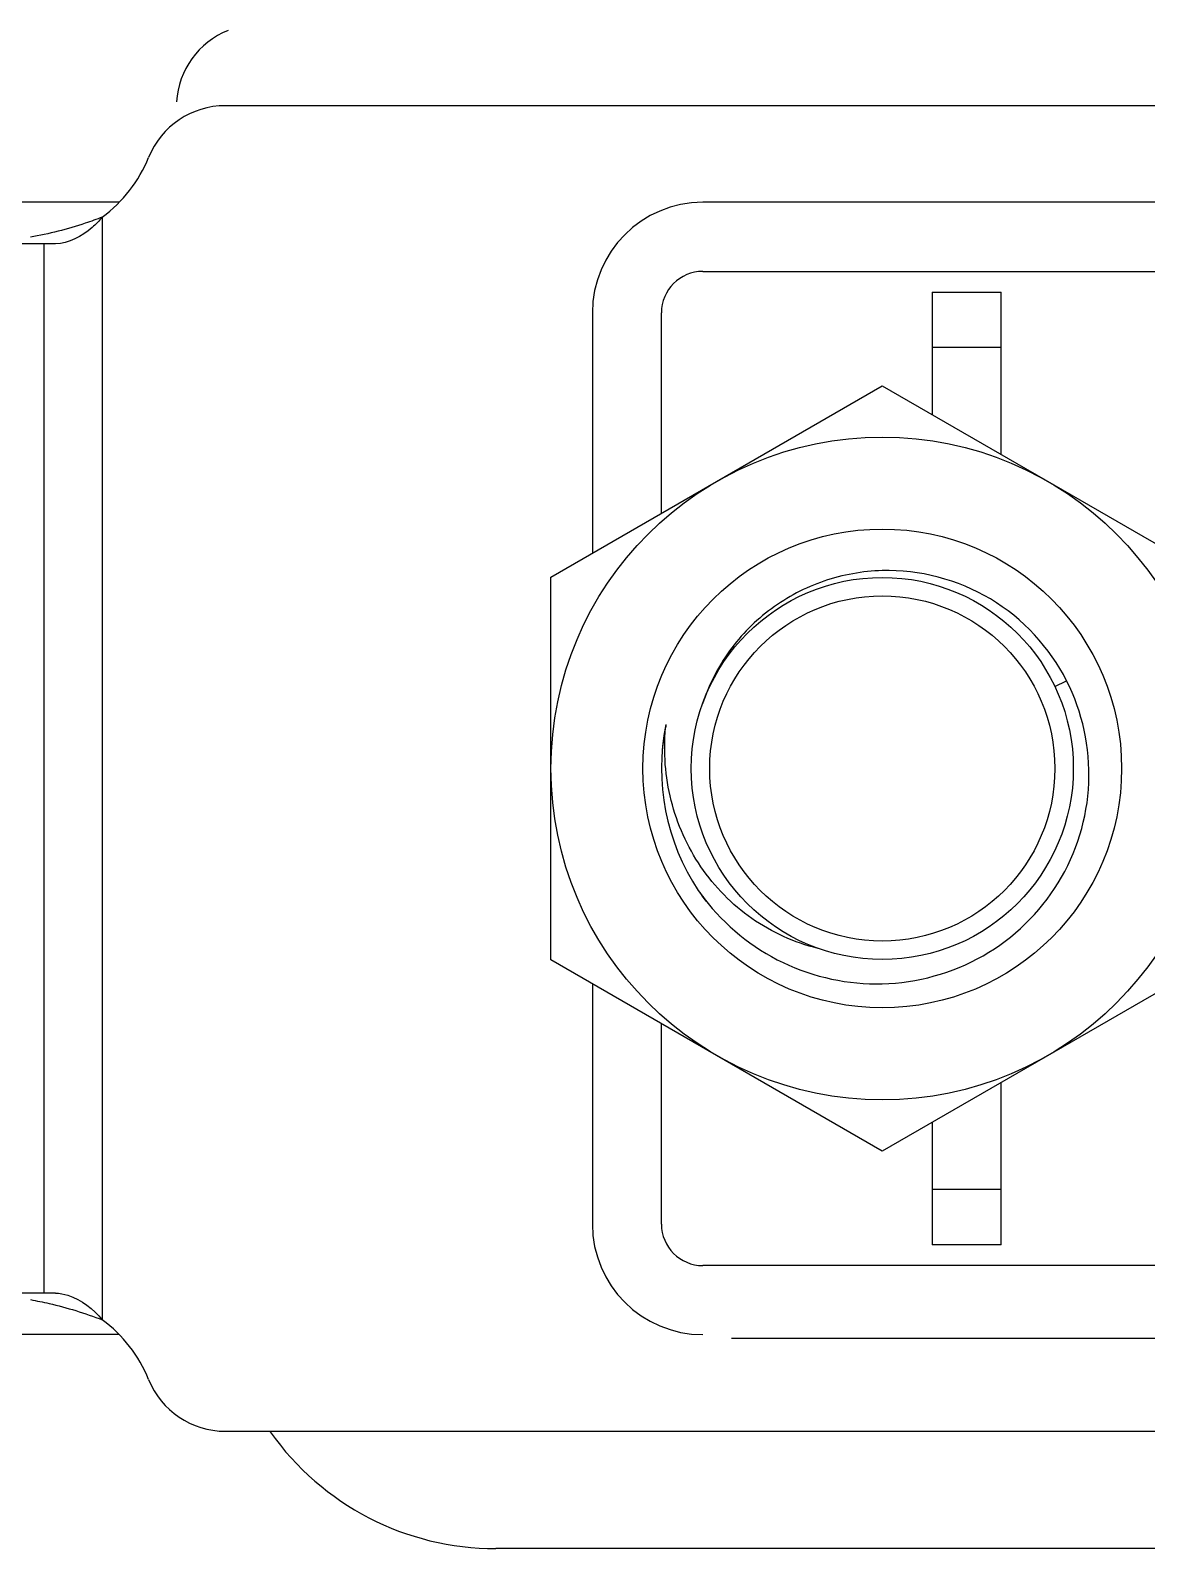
# Model space of a CAD drawing. Extents: x 27938 to 1507990, y 110129 to 923079.
# Drawn here: x 663706.9 to 664037.5, y 357961.8 to 358411.4 of the extents above; entities that cross this region are included whole.
import ezdxf

# ---------------------------------------------------------------- set-up
doc = ezdxf.new("R2010")
doc.units = 0
doc.header["$LTSCALE"] = 1000
doc.header["$MEASUREMENT"] = 0

msp = doc.modelspace()

# ---------------------------------------------------------------- linework, layer by layer
for p, q in [((664108.41, 358389.11), (663764.63, 358389.11)), ((663733.07, 358360.49), (663668.17, 358360.49)), ((665352.32, 358360.5), (663906.02, 358360.49)), ((663728.16, 358356.14), (663728.16, 358029.56)), ((663714.26, 358348.22), (663339.28, 358348.22)), ((663710.81, 358348.22), (663710.81, 358037.48)), ((663906.02, 358340.05), (664175.88, 358340.05)), ((663973.89, 358333.91), (663994.34, 358333.91)), ((663973.89, 358333.91), (663973.89, 358297.66)), ((663994.34, 358285.86), (663994.34, 358333.91)), ((663873.31, 358327.78), (663873.31, 358256.59)), ((663893.75, 358268.39), (663893.75, 358327.78)), ((663973.89, 358317.56), (663994.34, 358317.56)), ((663861.04, 358249.51), (663959.17, 358306.16)), ((663959.17, 358306.16), (664057.31, 358249.51)), ((663861.04, 358136.2), (663861.04, 358249.51)), ((664010.26, 358217.15), (664013.76, 358218.82)), ((663959.17, 358079.54), (663861.04, 358136.2)), ((664057.31, 358136.2), (663959.17, 358079.54)), ((663873.31, 358129.11), (663873.31, 358057.92)), ((663893.75, 358057.92), (663893.75, 358117.31)), ((663994.34, 358051.79), (663994.34, 358099.84)), ((663973.89, 358088.04), (663973.89, 358051.79)), ((663994.34, 358068.14), (663973.89, 358068.14)), ((663994.34, 358051.79), (663973.89, 358051.79)), ((664175.88, 358045.66), (663906.02, 358045.66)), ((663714.26, 358037.48), (663339.28, 358037.48)), ((663733.07, 358025.21), (663668.18, 358025.21)), ((665352.32, 358024.35), (663914.53, 358024.07)), ((663764.63, 357996.59), (664108.41, 357996.59)), ((664073.66, 357961.84), (663844.69, 357961.84))]:
    msp.add_line(p, q)
for radius in [98.13, 70.88, 56.57, 51.11]:
    msp.add_circle((663959.17, 358192.85), radius)
for centre, radius, start, end in [((663774.61, 358388.67), 24.53, 112.0243, 176.3478), ((663764.63, 358364.58), 24.53, 90, 157.9757), ((663703.98, 358389.11), 40.89, 306.2515, 337.9757), ((663906.02, 358327.78), 32.71, 90, 180), ((663906.02, 358327.78), 12.27, 90, 180), ((663959.17, 358192.85), 65.4, 168.5415, 213.5415), ((663959.3, 358192.84), 65.53, 169.9486, 175.033), ((663958.95, 358192.9), 65.17, 168.542, 169.9459), ((663959.59, 358199), 64.87, 173.9459, 174.8169), ((663959.11, 358192.81), 65.33, 213.5438, 216.97), ((663958.12, 358194.12), 65.24, 214.988, 217.5933), ((663906.02, 358057.92), 32.71, 180, 270), ((663906.02, 358057.92), 12.27, 180, 270), ((663703.98, 357996.59), 40.89, 22.0243, 53.7485), ((663764.63, 358021.12), 24.53, 202.0243, 270), ((663844.69, 358043.61), 81.78, 215.2532, 270)]:
    msp.add_arc(centre, radius, start, end)
for points, knots in [([(663728.16, 358356.14), (663726.5, 358355.47), (663719.56, 358352.94), (663712.36, 358351.14), (663706.86, 358350.15)], [0, 0, 0, 0, 0.242689, 1, 1, 1, 1]), ([(663728.16, 358356.14), (663727.24, 358355.03), (663723.53, 358351.16), (663718.23, 358348.22), (663714.26, 358348.22)], [0, 0, 0, 0, 0.266, 1, 1, 1, 1]), ([(663959.17, 358251.44), (663953.32, 358251.28), (663941.58, 358249.16), (663925.79, 358240.88), (663913.21, 358228.23), (663907.78, 358217.6), (663905.96, 358212.03)], [0, 0, 0, 0, 0.250031, 0.500036, 0.750022, 1, 1, 1, 1]), ([(664013.76, 358218.82), (664008.75, 358228.65), (663992.9, 358245.87), (663970.2, 358251.75), (663959.17, 358251.44)], [0, 0, 0, 0, 0.500108, 1, 1, 1, 1]), ([(663959.17, 358129.08), (663969.5, 358129.34), (663990.37, 358135.11), (664013.52, 358157.56), (664023.07, 358188.4), (664018.45, 358209.63), (664013.76, 358218.82)], [0, 0, 0, 0, 0.250101, 0.50014, 0.750107, 1, 1, 1, 1]), ([(663940.13, 358139.58), (663933.17, 358141.25), (663919.74, 358147.33), (663904.39, 358163.03), (663895.43, 358183.08), (663894.33, 358197.71), (663894.98, 358204.86)], [0, 0, 0, 0, 0.249708, 0.499636, 0.749734, 1, 1, 1, 1]), ([(663906.42, 358154.32), (663912.54, 358146.38), (663928.7, 358133.16), (663949.16, 358128.82), (663959.17, 358129.08)], [0, 0, 0, 0, 0.500072, 1, 1, 1, 1]), ([(663706.86, 358035.56), (663708.71, 358035.22), (663715.94, 358033.74), (663723.05, 358031.61), (663728.16, 358029.56)], [0, 0, 0, 0, 0.255037, 1, 1, 1, 1]), ([(663714.26, 358037.48), (663715.52, 358037.48), (663720.95, 358036.48), (663725.49, 358032.77), (663728.16, 358029.56)], [0, 0, 0, 0, 0.231026, 1, 1, 1, 1])]:
    msp.add_open_spline(points, degree=3, knots=knots)

doc.saveas('drawing.dxf')
